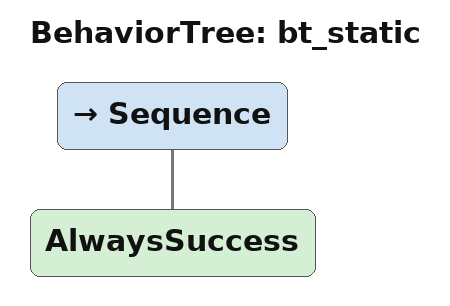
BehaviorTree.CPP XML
<?xml version='1.0' encoding='UTF-8'?>
<root BTCPP_format="4">
    <BehaviorTree ID="bt_static">
        <Sequence>
            <AlwaysSuccess />
        </Sequence>
    </BehaviorTree>
</root>
